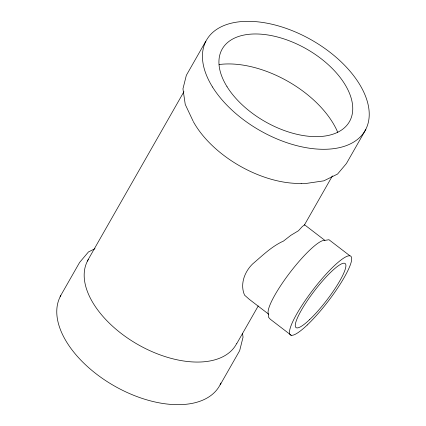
<?xml version="1.0" encoding="UTF-8"?>
<svg xmlns="http://www.w3.org/2000/svg" width="426" height="426" viewBox="0 0 426 426"><rect width="100%" height="100%" fill="white"/><g stroke="black" fill="none" stroke-linecap="round" stroke-linejoin="round"><path stroke-width="0.64" d="M60.135 296.576L79.598 262.453L88.448 251.947L94.998 248.704M205.806 41.194L186.343 75.317L182.951 88.832L185.241 104.429L193.063 121.048M87.314 261.095L183.915 91.734M236.808 343.516L258.241 305.932M268.705 314.223L249.279 299.318L244.577 295.165C239.843 284.387 244.455 271.9 252.613 263.95C262.038 255.983 270.861 247.144 282.15 241.68L283.338 241.175L290.83 235.338L298.466 230.743L302.332 226.52L304.393 225.029L332.418 175.885M220.194 384.806L239.657 350.683L243.049 337.168L242.479 333.27M365.865 129.424L346.402 163.547L337.552 174.053L323.851 180.837L306.235 183.436L301.182 183.478M291.251 335.31L270.297 319.234L268.609 317.359L268.167 313.27A46.583 8.93 -52.5 0 1 291.144 271.053A46.583 8.93 -52.5 0 1 324.83 240.381L328.963 239.726L349.911 255.802M324.852 240.355L304.372 224.64L304.393 225.029M236.712 343.462A85.264 48.66 29.7 0 1 138.397 344.826A85.264 48.66 29.7 0 1 88.331 259.498M220.929 383.006A91.297 52.105 29.7 0 1 116.878 387.362A91.297 52.105 29.7 0 1 60.838 295.5M301.155 183.43A85.264 48.66 29.7 0 1 193.319 121.602M219.124 64.539A85.264 48.66 29.7 0 1 337.775 132.411M309.713 319.537A40.363 7.737 -52.5 0 0 345.827 264.743A40.363 7.737 -52.5 0 0 306.209 302.391A40.363 7.737 -52.5 0 0 309.713 319.537M227.01 86.664A73.251 41.807 29.7 0 0 342.871 129.078A73.251 41.807 29.7 0 0 287.625 40.182A73.251 41.807 29.7 0 0 227.01 86.664M212.521 87A91.297 52.105 29.7 0 0 356.919 139.856A91.297 52.105 29.7 0 0 288.061 29.064A91.297 52.105 29.7 0 0 212.521 87M307.258 324.99A49.597 9.505 -52.5 0 0 351.604 257.677A49.597 9.505 -52.5 0 0 302.886 304.004A49.597 9.505 -52.5 0 0 307.258 324.99"/></g></svg>
